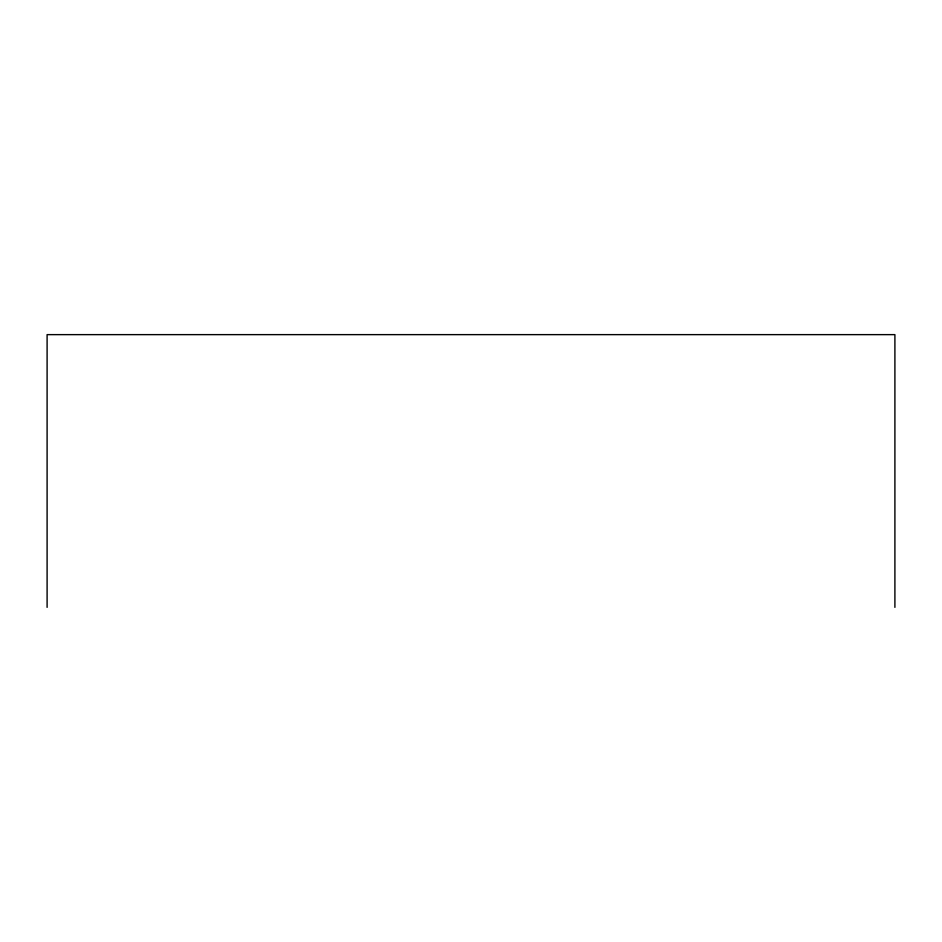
<?xml version="1.0" encoding="UTF-8"?>
<svg xmlns="http://www.w3.org/2000/svg" width="942" height="942" viewBox="0 0 942 942"><rect width="100%" height="100%" fill="white"/><g stroke="black" fill="none" stroke-linecap="round" stroke-linejoin="round"><path stroke-width="1.41" d="M894.9 607.366L894.9 334.634L47.1 334.634L47.1 607.366"/></g></svg>
